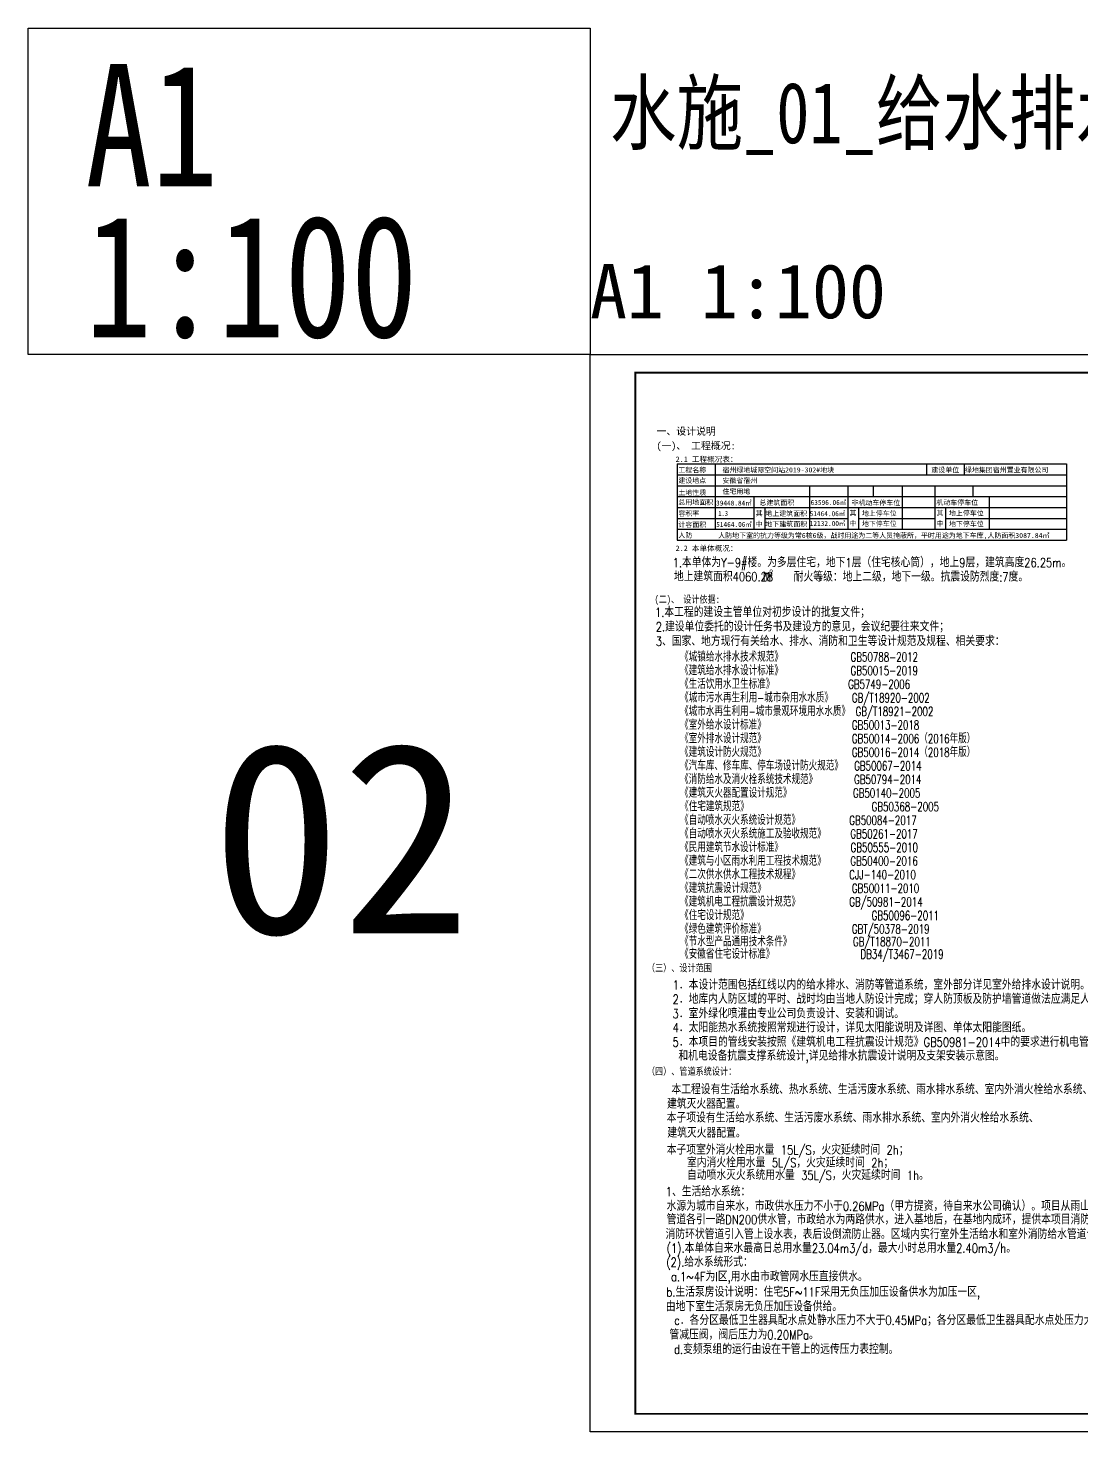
# Model space of a CAD drawing. Extents: x 27938 to 1507990, y 110129 to 923079.
# Drawn here: x 461037 to 519175, y 583057 to 660457 of the extents above; entities that cross this region are included whole.
import ezdxf
from ezdxf.enums import TextEntityAlignment as Align

# ---------------------------------------------------------------- set-up
doc = ezdxf.new("R2010")
doc.units = 0
doc.header["$LTSCALE"] = 1000
doc.header["$MEASUREMENT"] = 0
for name, color, linetype in [('0s_水标注', 7, 'Continuous'), ('7', 7, 'Continuous'), ('DIM_SYMB', 3, 'Continuous'), ('PUB_TEXT', 4, 'Continuous'), ('图框', 140, 'Continuous'), ('导图字', 7, 'Continuous')]:
    doc.layers.add(name, color=color, linetype=linetype)
doc.layers.add('yichutu', color=7, linetype='Continuous', true_color=0xffffff, plot=False)
doc.styles.add('-黑体', font='simhei.ttf', dxfattribs={"width": 0.8})
doc.styles.add('_TCH_LABEL', font='simhei.ttf')
doc.styles.add('C', font='simhei.ttf')
doc.styles.add('CC', font='', dxfattribs={"height": 400})
doc.styles.add('HZ', font='txt', dxfattribs={"bigfont": 'hztxt'})
doc.styles.add('文字说明', font='GBENOR', dxfattribs={"width": 0.8, "bigfont": 'HZTXT'})
doc.styles.add('黑体', font='simhei.ttf')
doc.styles.get('CC').set_extended_font_data('SimSun')

# ---------------------------------------------------------------- blocks, each defined once
blk = doc.blocks.new('TK')
at = {"layer": '图框'}
blk.add_lwpolyline([(465375, 548714), (549475, 548714), (549475, 489314), (465375, 489314)], close=True, dxfattribs=at)
blk.add_lwpolyline([(465375, 548714), (549475, 548714), (549475, 489314), (465375, 489314)], close=True, dxfattribs=at)
at = {"layer": '图框', "const_width": 100}
blk.add_lwpolyline([(548475, 490314), (548475, 547714), (467875, 547714), (467875, 490314)], close=True, dxfattribs=at)
blk = doc.blocks.new('yct-841-594-84100-59399.9999999999-100-1000.0')
at = {"layer": 'yichutu', "color": 7, "true_color": 0xffffff}
blk.add_lwpolyline([(0, 0), (0, 59400), (84100, 59400), (84100, 0)], close=True, dxfattribs=at)
at = {"layer": 'yichutu', "color": 7, "true_color": 0xffffff, "style": '_TCH_LABEL'}
blk.add_text('A1 1:100', height=3000, dxfattribs=at).set_placement((0, 61400))

msp = doc.modelspace()

# ---------------------------------------------------------------- linework, layer by layer
at = {"layer": '7', "color": 0}
for p, q in [((496844.9, 636423.5), (518328.9, 636423.5)), ((496844.9, 636423.5), (496844.9, 632223.5)), ((498944.9, 636423.5), (498944.9, 632823.5)), ((510602.4, 636423.5), (510602.4, 635823.5)), ((512683.5, 636423.5), (512683.5, 635823.5)), ((518328.9, 636423.5), (518328.9, 632223.5)), ((496844.9, 635823.5), (518328.9, 635823.5)), ((496844.9, 635223.5), (518328.9, 635223.5)), ((504152.9, 635223.5), (504152.9, 632823.5)), ((506252.6, 635223.5), (506252.6, 632823.5)), ((507652.6, 635223.5), (507652.6, 634623.5)), ((509252.6, 635223.5), (509252.6, 632823.5)), ((511052.6, 635223.5), (511052.6, 632823.5)), ((513155.4, 635223.5), (513155.4, 634623.5)), ((496844.9, 634623.5), (518328.9, 634623.5)), ((496844.9, 634023.5), (518328.9, 634023.5)), ((501072.6, 634623.5), (501072.6, 632823.5)), ((501672.6, 634023.5), (501672.6, 632823.5)), ((506852.6, 634023.5), (506852.6, 632823.5)), ((511652.6, 634023.5), (511652.6, 632823.5)), ((514052.6, 634623.5), (514052.6, 632823.5)), ((496844.9, 633423.5), (501072.6, 633423.5)), ((501672.6, 633423.5), (506252.6, 633423.5)), ((506852.6, 633423.5), (511052.6, 633423.5)), ((511652.6, 633423.5), (518328.9, 633423.5)), ((496844.9, 632823.5), (518328.9, 632823.5)), ((496844.9, 632223.5), (518328.9, 632223.5))]:
    msp.add_line(p, q, dxfattribs=at)
at = {"layer": '图框', "color": 2}
msp.add_lwpolyline([(492036.9, 642457), (461036.9, 642457), (461036.9, 660457), (492036.9, 660457)], close=True, dxfattribs=at)

# ---------------------------------------------------------------- block references
msp.add_blockref('TK', (26661.9, 93743.3))
at = {"layer": 'yichutu'}
msp.add_blockref('yct-841-594-84100-59399.9999999999-100-1000.0', (492036.9, 583057), dxfattribs=at)

# ---------------------------------------------------------------- texts
at = {"layer": '0s_水标注', "color": 0, "width": 0.8}
for s, height, style, p in [('1.本单体为Y-9#楼。为多层住宅，地下1层（住宅核心筒），地上9层，建筑高度26.25m。', 500, 'HZ', (496595.6, 630737)), ('地上建筑面积4060.28      。', 500, 'HZ', (496666.7, 629955.6)), ('耐火等级：地上二级，地下一级。抗震设防烈度:7度。', 500, 'HZ', (503274.7, 629947.1)), ('(二)、 设计依据:', 400, '-黑体', (495599.8, 628765.5)), ('1.本工程的建设主管单位对初步设计的批复文件；', 500, 'HZ', (495620.7, 627996)), ('2.建设单位委托的设计任务书及建设方的意见，会议纪要往来文件；', 500, 'HZ', (495663.6, 627196)), ('3、国家、地方现行有关给水、排水、消防和卫生等设计规范及规程、相关要求：', 500, 'HZ', (495663.6, 626396)), ('    1．本设计范围包括红线以内的给水排水、消防等管道系统，室外部分详见室外给排水设计说明。', 500, 'HZ', (495045.3, 607447.6)), ('    2．地库内人防区域的平时、战时均由当地人防设计完成；穿人防顶板及防护墙管道做法应满足人防设计院相关图纸及设计要求。 ', 500, 'HZ', (495045.3, 606666)), ('    3．室外绿化喷灌由专业公司负责设计、安装和调试。', 500, 'HZ', (495045.3, 605866)), ('    4．太阳能热水系统按照常规进行设计，详见太阳能说明及详图、单体太阳能图纸。', 500, 'HZ', (495045.3, 605097.6)), ('    5．本项目的管线安装按照《建筑机电工程抗震设计规范》GB50981-2014中的要求进行机电管线抗震支撑系统', 500, 'HZ', (495045.3, 604297.6)), ('和机电设备抗震支撑系统设计,详见给排水抗震设计说明及支架安装示意图。', 500, 'HZ', (496913, 603536.7)), ('   本工程设有生活给水系统、热水系统、生活污废水系统、雨水排水系统、室内外消火栓给水系统、自动喷水灭火系统、', 499.995, 'HZ', (495365.2, 601684)), ('建筑灭火器配置。', 499.99, 'HZ', (496286.3, 600884)), ('本子项设有生活给水系统、生活污废水系统、雨水排水系统、室内外消火栓给水系统、', 499.995, 'HZ', (496268.2, 600121.4)), ('建筑灭火器配置。', 499.99, 'HZ', (496303.9, 599287)), ('本子项室外消火栓用水量 15L/S，火灾延续时间 2h；', 499.995, 'HZ', (496268.2, 598351.5)), ('室内消火栓用水量 5L/S，火灾延续时间 2h；', 499.995, 'HZ', (497388.6, 597648)), ('自动喷水灭火系统用水量 35L/S，火灾延续时间 1h。', 499.995, 'HZ', (497388.6, 596957.6)), ('1、生活给水系统：', 499.99, 'HZ', (496216.3, 596051.2)), ('水源为城市自来水，市政供水压力不小于0.26MPa（甲方提资，待自来水公司确认）。项目从雨山路、经八路市政供水', 499.995, 'HZ', (496266.7, 595251.3)), ('管道各引一路DN200供水管，市政给水为两路供水，进入基地后，在基地内成环，提供本项目消防用水和生活用水。', 499.995, 'HZ', (496260.5, 594510.1)), ('消防环状管道引入管上设水表，表后设倒流防止器。区域内实行室外生活给水和室外消防给水管道合用系统。', 499.995, 'HZ', (496207.2, 593698)), ('(1).本单体自来水最高日总用水量23.04m3/d，最大小时总用水量2.40m3/h。', 499.995, 'HZ', (496262, 592936.4)), ('(2).给水系统形式：', 500, 'HZ', (496243.4, 592166.8)), ('   a.1~4F为I区,用水由市政管网水压直接供水。', 499.995, 'HZ', (495346, 591366.8)), ('b.生活泵房设计说明：住宅5F~11F采用无负压加压设备供水为加压一区,', 499.995, 'HZ', (496251.4, 590514.6)), ('由地下室生活泵房无负压加压设备供给。', 499.995, 'HZ', (496223.9, 589714.6)), ('   c．各分区最低卫生器具配水点处静水压力不大于0.45MPa；各分区最低卫生器具配水点处压力大于0.20MPa设支', 500, 'HZ', (495520.8, 588959.3)), ('管减压阀，阀后压力为0.20MPa。', 500, 'HZ', (496420.2, 588159.3)), ('   d.变频泵组的运行由设在干管上的远传压力表控制。', 500, 'HZ', (495512.3, 587359.3))]:
    msp.add_text(s, height=height, dxfattribs=dict(at, style=style)).set_placement(p)
at = {"layer": '0s_水标注', "style": '-黑体', "width": 0.8}
for s, p in [('（三）、设计范围', (495176.5, 608442.2)), ('（四）、管道系统设计： ', (495176.5, 602741.8))]:
    msp.add_text(s, height=400, dxfattribs=at).set_placement(p)
at = {"layer": '0s_水标注', "color": 0, "insert": (495706.5, 638430.1), "char_height": 399.913, "width": 21570.464, "attachment_point": 1, "line_spacing_factor": 1.200263, "style": 'HZ'}
msp.add_mtext('{\\fSimHei|b0|i0|c134|p2;一、设计说明\\P(一)、 工程概况:}', dxfattribs=at)
at = {"layer": '7', "color": 0, "style": 'CC'}
for s, height, p in [('2.1 工程概况表：', 300, (496758.6, 636536.1)), ('工程名称', 274.29, (496912.9, 635959.9)), ('宿州绿地城际空间站2019-302#地块', 274.286, (499344.6, 635959.9)), ('建设单位', 274.29, (510867.6, 635959.9)), ('绿地集团宿州置业有限公司 ', 274.286, (512718.7, 635959.9)), ('建设地点', 274.29, (496912.9, 635374.8)), ('安徽省宿州', 274.29, (499344.6, 635374.8)), ('土地性质', 274.29, (496912.9, 634709.9)), ('住宅用地', 274.29, (499344.6, 634774.8)), ('总用地面积', 274.29, (496912.9, 634179.9)), ('总建筑面积', 274.29, (501384.8, 634156.7)), ('非机动车停车位', 274.29, (506462.6, 634148.4)), ('机动车停车位', 274.29, (511144, 634164.7)), ('容积率', 274.29, (496912.9, 633555.7)), ('计容面积', 274.29, (496912.9, 632943.7)), ('其', 274.3, (501173.7, 633565.9)), ('中', 274.3, (501173.7, 632974.4)), ('地上建筑面积', 274.29, (501710.9, 633555.7)), ('地下建筑面积', 274.29, (501714.8, 632974.4)), ('其', 274.3, (506353.7, 633586.4)), ('中', 274.3, (506353.7, 633015.3)), ('地上停车位', 274.29, (507034.8, 633566)), ('地下停车位', 274.29, (507034.8, 632994.9)), ('其', 274.3, (511153.7, 633590.3)), ('中', 274.3, (511153.7, 633005.1)), ('地上停车位', 274.29, (511834.8, 633576.3)), ('地下停车位', 274.29, (511834.8, 632984.6)), ('人防', 274.29, (496912.9, 632361.4)), ('人防地下室的抗力等级为常6核6级，战时用途为二等人员掩蔽所，平时用途为地下车库,人防面积3087.84㎡', 274.286, (499112.8, 632347.3)), ('2.2 本单体概况：', 300, (496758.6, 631626.3))]:
    msp.add_text(s, height=height, dxfattribs=at).set_placement(p)
for s, width, p in [('39448.84㎡', 0.9, (498991.2, 634133.5)), ('63596.06㎡', 0.9, (504207.2, 634164.7)), ('51464.06㎡', 0.9, (498999.2, 632954)), ('1.3', 0.8, (499112.8, 633555.7)), ('51464.06㎡', 0.9, (504152.9, 633547.2)), ('12132.00㎡', 0.9, (504161.1, 633005.1))]:
    msp.add_text(s, height=274.29, dxfattribs=dict(at, width=width)).set_placement(p)
at = {"layer": 'DIM_SYMB', "color": 6, "style": 'C'}
msp.add_text('02', height=10514.77, dxfattribs=at).set_placement((471153.9, 610540.8))
at = {"layer": 'PUB_TEXT', "color": 0}
for s, height, style, width, p in [('m', 699.8, '文字说明', 0.8, (501571.8, 629938.8)), ('   《城镇给水排水技术规范》           GB50788-2012', 500, 'HZ', 0.7, (495992.2, 625530.2)), ('   《建筑给水排水设计标准》           GB50015-2019', 500, 'HZ', 0.7, (495992.2, 624780.2)), ('   《生活饮用水卫生标准》            GB5749-2006', 500, 'HZ', 0.7, (495992.2, 624030.2)), ('   《城市污水再生利用-城市杂用水水质》   GB/T18920-2002', 500, 'HZ', 0.7, (495992.2, 623280.2)), ('   《城市水再生利用-城市景观环境用水水质》 GB/T18921-2002', 500, 'HZ', 0.7, (495992.2, 622530.2)), ('   《室外给水设计标准》              GB50013-2018', 500, 'HZ', 0.7, (495992.2, 621780.2)), ('   《室外排水设计规范》              GB50014-2006（2016年版）', 500, 'HZ', 0.7, (495992.2, 621030.2)), ('   《建筑设计防火规范》              GB50016-2014（2018年版）', 500, 'HZ', 0.7, (495992.2, 620280.2)), ('   《汽车库、修车库、停车场设计防火规范》  GB50067-2014', 500, 'HZ', 0.7, (495992.2, 619530.2)), ('   《消防给水及消火栓系统技术规范》      GB50794-2014', 500, 'HZ', 0.7, (495992.2, 618780.2)), ('   《建筑灭火器配置设计规范》          GB50140-2005', 500, 'HZ', 0.7, (495992.2, 618030.2)), ('   《住宅建筑规范》                    GB50368-2005', 500, 'HZ', 0.7, (495992.2, 617280.2)), ('   《自动喷水灭火系统设计规范》        GB50084-2017', 500, 'HZ', 0.7, (495992.2, 616530.2)), ('   《自动喷水灭火系统施工及验收规范》    GB50261-2017', 500, 'HZ', 0.7, (495992.2, 615780.2)), ('   《民用建筑节水设计标准》           GB50555-2010', 500, 'HZ', 0.7, (495992.2, 615030.2)), ('   《建筑与小区雨水利用工程技术规范》    GB50400-2016', 500, 'HZ', 0.7, (495992.2, 614280.2)), ('   《二次供水供水工程技术规程》        CJJ-140-2010', 500, 'HZ', 0.7, (495992.2, 613530.2)), ('   《建筑抗震设计规范》              GB50011-2010', 500, 'HZ', 0.7, (495992.2, 612780.2)), ('   《建筑机电工程抗震设计规范》        GB/50981-2014', 500, 'HZ', 0.7, (495992.2, 612030.2)), ('   《住宅设计规范》                    GB50096-2011', 500, 'HZ', 0.7, (495992.2, 611280.2)), ('   《绿色建筑评价标准》              GBT/50378-2019', 500, 'HZ', 0.7, (495992.2, 610530.2)), ('   《节水型产品通用技术条件》          GB/T18870-2011', 500, 'HZ', 0.7, (495992.2, 609835.9)), ('   《安徽省住宅设计标准》              DB34/T3467-2019', 500, 'HZ', 0.7, (495992.2, 609145.9))]:
    msp.add_text(s, height=height, dxfattribs=dict(at, style=style, width=width)).set_placement(p)
at = {"layer": 'PUB_TEXT', "color": 0, "style": '文字说明', "width": 0.8}
msp.add_text('2', height=349.9, dxfattribs=at).set_placement((502031.8, 630434.8), align=Align.MIDDLE)
at = {"layer": '图框', "color": 2, "style": '黑体', "width": 0.8}
for s, p in [('A1', (464200.1, 651739.7)), ('1:100', (464200.1, 643413.6))]:
    msp.add_text(s, height=6729.45, dxfattribs=at).set_placement(p)
at = {"layer": '导图字', "color": 1, "style": '黑体', "width": 0.8}
msp.add_text('水施_01_给水排水图例_A1', height=3364.726, dxfattribs=at).set_placement((493137.9, 654108.6))

doc.saveas('drawing.dxf')
